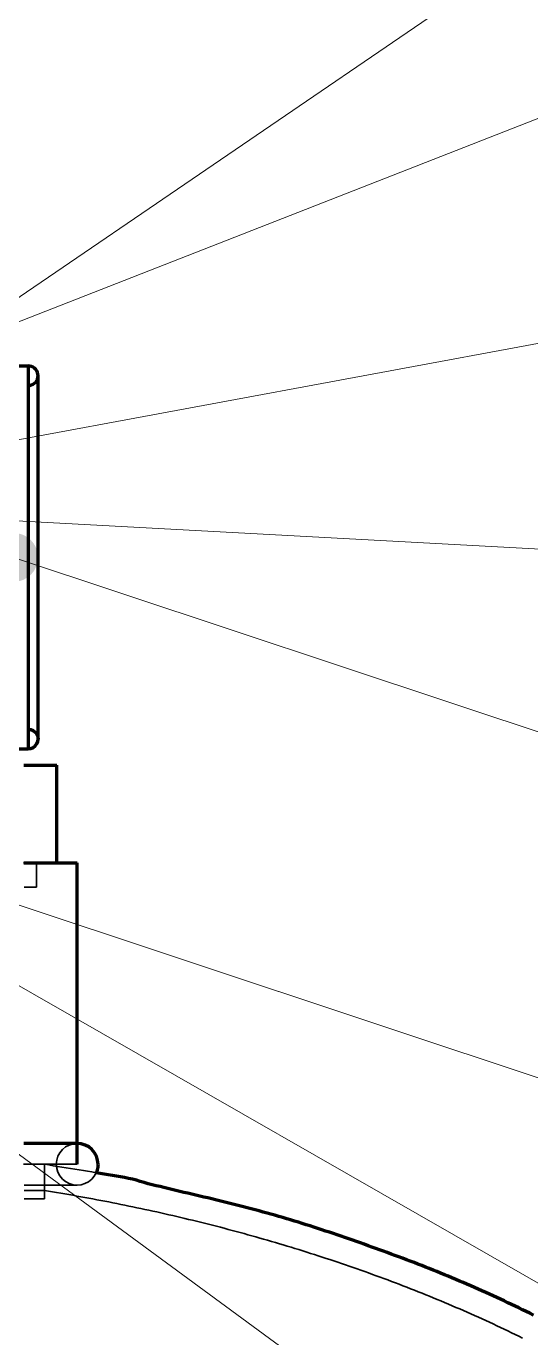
# Model space of a CAD drawing. Header units: millimetres. Extents: x 0 to 2382, y 0 to 420.
# Drawn here: x 1007.52 to 1019.9, y 332.75 to 364.95 of the extents above; entities that cross this region are included whole.
import ezdxf

# ---------------------------------------------------------------- set-up
doc = ezdxf.new("R2010")
doc.units = ezdxf.units.MM
doc.linetypes.add('IRAM-E-TRAZOS', pattern=[5, 4, -1])
for name, color, linetype, lineweight in [('01-VISIBLE', 7, 'CONTINUOUS', 70), ('02-OCULTA', 4, 'IRAM-E-TRAZOS', 35), ('08-FINA', 5, 'CONTINUOUS', 18)]:
    doc.layers.add(name, color=color, linetype=linetype, lineweight=lineweight)

msp = doc.modelspace()

# ---------------------------------------------------------------- hatches: boundary and pattern name
at = {"layer": '08-FINA'}
h = msp.add_hatch(color=7, dxfattribs=at)
h.dxf.hatch_style = 1
edge = h.paths.add_edge_path()
edge.add_arc((1007.207, 351.908), 0.6, 0, 360)

# ---------------------------------------------------------------- linework, layer by layer
at = {"layer": '01-VISIBLE'}
for points in [[(1004.767, 356.608), (1007.567, 356.608)], [(1007.567, 356.608), (1007.567, 356.508), (1007.567, 356.408), (1007.567, 356.308), (1007.567, 356.208), (1007.567, 356.108), (1007.567, 356.008), (1007.567, 355.908), (1007.567, 355.808), (1007.567, 355.708), (1007.567, 355.608), (1007.567, 355.508), (1007.567, 355.408), (1007.567, 355.308), (1007.567, 355.208), (1007.567, 355.108), (1007.567, 355.008), (1007.567, 354.908), (1007.567, 354.808), (1007.567, 354.708), (1007.567, 354.608), (1007.567, 354.508), (1007.567, 354.408), (1007.567, 354.308), (1007.567, 354.208), (1007.567, 354.108), (1007.567, 354.008), (1007.567, 353.908), (1007.567, 353.808), (1007.567, 353.708), (1007.567, 353.608), (1007.567, 353.508), (1007.567, 353.408), (1007.567, 353.308), (1007.567, 353.208), (1007.567, 353.108), (1007.567, 353.008), (1007.567, 352.908), (1007.567, 352.808), (1007.567, 352.708), (1007.567, 352.608), (1007.567, 352.508), (1007.567, 352.408), (1007.567, 352.308), (1007.567, 352.208), (1007.567, 352.108), (1007.567, 352.008), (1007.567, 351.908), (1007.567, 351.808), (1007.567, 351.708), (1007.567, 351.608), (1007.567, 351.508), (1007.567, 351.408), (1007.567, 351.308), (1007.567, 351.208), (1007.567, 351.108), (1007.567, 351.008), (1007.567, 350.908), (1007.567, 350.808), (1007.567, 350.708), (1007.567, 350.608), (1007.567, 350.508), (1007.567, 350.408), (1007.567, 350.308), (1007.567, 350.208), (1007.567, 350.108), (1007.567, 350.008), (1007.567, 349.908), (1007.567, 349.808), (1007.567, 349.708), (1007.567, 349.608), (1007.567, 349.508), (1007.567, 349.408), (1007.567, 349.308), (1007.567, 349.208), (1007.567, 349.108), (1007.567, 349.008), (1007.567, 348.908), (1007.567, 348.808), (1007.567, 348.708), (1007.567, 348.608), (1007.567, 348.508), (1007.567, 348.408), (1007.567, 348.308), (1007.567, 348.208), (1007.567, 348.108), (1007.567, 348.008), (1007.567, 347.908), (1007.567, 347.808), (1007.567, 347.708), (1007.567, 347.608), (1007.567, 347.508), (1007.567, 347.408), (1007.567, 347.308), (1007.567, 347.208)], [(1007.567, 356.128), (1007.608, 356.132), (1007.649, 356.142), (1007.687, 356.16), (1007.721, 356.184), (1007.751, 356.214), (1007.775, 356.248), (1007.792, 356.286), (1007.803, 356.326), (1007.807, 356.368), (1007.803, 356.41), (1007.792, 356.45), (1007.775, 356.488), (1007.751, 356.522), (1007.721, 356.552), (1007.687, 356.576), (1007.649, 356.593), (1007.608, 356.604), (1007.567, 356.608)], [(1007.807, 347.448), (1007.807, 347.548), (1007.807, 347.648), (1007.807, 347.749), (1007.807, 347.849), (1007.807, 347.949), (1007.807, 348.049), (1007.807, 348.15), (1007.807, 348.25), (1007.807, 348.35), (1007.807, 348.45), (1007.807, 348.55), (1007.807, 348.651), (1007.807, 348.751), (1007.807, 348.851), (1007.807, 348.951), (1007.807, 349.052), (1007.807, 349.152), (1007.807, 349.252), (1007.807, 349.352), (1007.807, 349.452), (1007.807, 349.553), (1007.807, 349.653), (1007.807, 349.753), (1007.807, 349.853), (1007.807, 349.954), (1007.807, 350.054), (1007.807, 350.154), (1007.807, 350.254), (1007.807, 350.354), (1007.807, 350.455), (1007.807, 350.555), (1007.807, 350.655), (1007.807, 350.755), (1007.807, 350.856), (1007.807, 350.956), (1007.807, 351.056), (1007.807, 351.156), (1007.807, 351.256), (1007.807, 351.357), (1007.807, 351.457), (1007.807, 351.557), (1007.807, 351.657), (1007.807, 351.758), (1007.807, 351.858), (1007.807, 351.958), (1007.807, 352.058), (1007.807, 352.158), (1007.807, 352.259), (1007.807, 352.359), (1007.807, 352.459), (1007.807, 352.559), (1007.807, 352.66), (1007.807, 352.76), (1007.807, 352.86), (1007.807, 352.96), (1007.807, 353.061), (1007.807, 353.161), (1007.807, 353.261), (1007.807, 353.361), (1007.807, 353.461), (1007.807, 353.562), (1007.807, 353.662), (1007.807, 353.762), (1007.807, 353.862), (1007.807, 353.963), (1007.807, 354.063), (1007.807, 354.163), (1007.807, 354.263), (1007.807, 354.363), (1007.807, 354.464), (1007.807, 354.564), (1007.807, 354.664), (1007.807, 354.764), (1007.807, 354.865), (1007.807, 354.965), (1007.807, 355.065), (1007.807, 355.165), (1007.807, 355.265), (1007.807, 355.366), (1007.807, 355.466), (1007.807, 355.566), (1007.807, 355.666), (1007.807, 355.767), (1007.807, 355.867), (1007.807, 355.967), (1007.807, 356.067), (1007.807, 356.167), (1007.807, 356.268), (1007.807, 356.368)], [(1007.807, 347.448), (1007.807, 347.548), (1007.807, 347.648), (1007.807, 347.749), (1007.807, 347.849), (1007.807, 347.949), (1007.807, 348.049), (1007.807, 348.15), (1007.807, 348.25), (1007.807, 348.35), (1007.807, 348.45), (1007.807, 348.55), (1007.807, 348.651), (1007.807, 348.751), (1007.807, 348.851), (1007.807, 348.951), (1007.807, 349.052), (1007.807, 349.152), (1007.807, 349.252), (1007.807, 349.352), (1007.807, 349.452), (1007.807, 349.553), (1007.807, 349.653), (1007.807, 349.753), (1007.807, 349.853), (1007.807, 349.954), (1007.807, 350.054), (1007.807, 350.154), (1007.807, 350.254), (1007.807, 350.354), (1007.807, 350.455), (1007.807, 350.555), (1007.807, 350.655), (1007.807, 350.755), (1007.807, 350.856), (1007.807, 350.956), (1007.807, 351.056), (1007.807, 351.156), (1007.807, 351.256), (1007.807, 351.357), (1007.807, 351.457), (1007.807, 351.557), (1007.807, 351.657), (1007.807, 351.758), (1007.807, 351.858), (1007.807, 351.958), (1007.807, 352.058), (1007.807, 352.158), (1007.807, 352.259), (1007.807, 352.359), (1007.807, 352.459), (1007.807, 352.559), (1007.807, 352.66), (1007.807, 352.76), (1007.807, 352.86), (1007.807, 352.96), (1007.807, 353.061), (1007.807, 353.161), (1007.807, 353.261), (1007.807, 353.361), (1007.807, 353.461), (1007.807, 353.562), (1007.807, 353.662), (1007.807, 353.762), (1007.807, 353.862), (1007.807, 353.963), (1007.807, 354.063), (1007.807, 354.163), (1007.807, 354.263), (1007.807, 354.363), (1007.807, 354.464), (1007.807, 354.564), (1007.807, 354.664), (1007.807, 354.764), (1007.807, 354.865), (1007.807, 354.965), (1007.807, 355.065), (1007.807, 355.165), (1007.807, 355.265), (1007.807, 355.366), (1007.807, 355.466), (1007.807, 355.566), (1007.807, 355.666), (1007.807, 355.767), (1007.807, 355.867), (1007.807, 355.967), (1007.807, 356.067), (1007.807, 356.167), (1007.807, 356.268), (1007.807, 356.368)], [(1007.567, 347.688), (1007.629, 347.68), (1007.687, 347.656), (1007.736, 347.618), (1007.775, 347.568), (1007.798, 347.51), (1007.807, 347.448)], [(1007.567, 347.208), (1007.629, 347.216), (1007.687, 347.24), (1007.736, 347.278), (1007.775, 347.328), (1007.798, 347.386), (1007.807, 347.448)], [(1004.767, 347.208), (1007.567, 347.208)], [(1007.458, 346.808), (1007.559, 346.808), (1007.66, 346.808), (1007.761, 346.808), (1007.862, 346.808), (1007.964, 346.808), (1008.065, 346.808), (1008.166, 346.808), (1008.267, 346.808)], [(1008.267, 344.408), (1008.267, 346.808)], [(1007.454, 344.408), (1007.555, 344.408), (1007.656, 344.408), (1007.757, 344.408), (1007.858, 344.408), (1007.959, 344.408), (1008.06, 344.408), (1008.161, 344.408), (1008.262, 344.408), (1008.363, 344.408), (1008.464, 344.408), (1008.565, 344.408), (1008.666, 344.408), (1008.767, 344.408)], [(1008.767, 337.008), (1008.767, 344.408)], [(1008.767, 337.52), (1008.666, 337.52), (1008.565, 337.52), (1008.464, 337.52), (1008.363, 337.52), (1008.262, 337.52), (1008.161, 337.52), (1008.06, 337.52), (1007.959, 337.52), (1007.858, 337.52), (1007.757, 337.52), (1007.656, 337.52), (1007.555, 337.52), (1007.454, 337.52)], [(1009.279, 337.008), (1009.269, 337.108), (1009.24, 337.204), (1009.192, 337.292), (1009.129, 337.37), (1009.051, 337.434), (1008.963, 337.481), (1008.867, 337.51), (1008.767, 337.52)], [(1009.279, 337.008), (1009.277, 336.973), (1009.274, 336.938), (1009.268, 336.903), (1009.259, 336.869), (1009.249, 336.835), (1009.236, 336.802)], [(1019.973, 333.305), (1019.883, 333.349), (1019.793, 333.393), (1019.703, 333.437), (1019.613, 333.48), (1019.522, 333.523), (1019.432, 333.566), (1019.341, 333.609), (1019.25, 333.652), (1019.16, 333.694), (1019.069, 333.736), (1018.977, 333.778), (1018.886, 333.819), (1018.795, 333.86), (1018.703, 333.901), (1018.612, 333.942), (1018.52, 333.982), (1018.428, 334.023), (1018.336, 334.062), (1018.244, 334.102), (1018.152, 334.141), (1018.059, 334.18), (1017.967, 334.219), (1017.874, 334.258), (1017.782, 334.296), (1017.689, 334.334), (1017.596, 334.372), (1017.503, 334.409), (1017.41, 334.446), (1017.317, 334.483), (1017.224, 334.52), (1017.13, 334.556), (1017.037, 334.593), (1016.943, 334.629), (1016.849, 334.664), (1016.756, 334.7), (1016.662, 334.735), (1016.568, 334.77), (1016.474, 334.805), (1016.38, 334.84), (1016.286, 334.874), (1016.192, 334.909), (1016.097, 334.943), (1016.003, 334.976), (1015.908, 335.01), (1015.814, 335.044), (1015.719, 335.077), (1015.625, 335.11), (1015.53, 335.143), (1015.436, 335.176), (1015.341, 335.209), (1015.246, 335.241), (1015.151, 335.274), (1015.056, 335.306), (1014.961, 335.338), (1014.866, 335.37), (1014.771, 335.401), (1014.676, 335.432), (1014.58, 335.463), (1014.485, 335.494), (1014.389, 335.524), (1014.294, 335.554), (1014.198, 335.584), (1014.102, 335.614), (1014.006, 335.643), (1013.91, 335.671), (1013.814, 335.7), (1013.718, 335.728), (1013.621, 335.755), (1013.525, 335.783), (1013.428, 335.81), (1013.332, 335.836), (1013.235, 335.862), (1013.138, 335.888), (1013.041, 335.914), (1012.944, 335.94), (1012.847, 335.965), (1012.75, 335.99), (1012.653, 336.014), (1012.556, 336.039), (1012.458, 336.063), (1012.361, 336.087), (1012.264, 336.11), (1012.166, 336.134), (1012.069, 336.157), (1011.971, 336.181), (1011.874, 336.204), (1011.776, 336.227), (1011.679, 336.25), (1011.581, 336.273), (1011.483, 336.296), (1011.386, 336.319), (1011.288, 336.342), (1011.191, 336.366), (1011.093, 336.389), (1010.996, 336.412), (1010.898, 336.435), (1010.801, 336.459), (1010.703, 336.482), (1010.606, 336.507), (1010.509, 336.532), (1010.413, 336.559), (1010.317, 336.588), (1010.22, 336.616), (1010.123, 336.64), (1010.025, 336.662), (1009.927, 336.681), (1009.828, 336.7), (1009.73, 336.718), (1009.631, 336.735), (1009.532, 336.752), (1009.433, 336.769), (1009.334, 336.786), (1009.236, 336.802)]]:
    msp.add_lwpolyline(points, dxfattribs=at)
at = {"layer": '02-OCULTA'}
for points in [[(1007.567, 347.208), (1007.567, 347.308), (1007.567, 347.408), (1007.567, 347.508), (1007.567, 347.608), (1007.567, 347.708), (1007.567, 347.808), (1007.567, 347.908), (1007.567, 348.008), (1007.567, 348.108), (1007.567, 348.208), (1007.567, 348.308), (1007.567, 348.408), (1007.567, 348.508), (1007.567, 348.608), (1007.567, 348.708), (1007.567, 348.808), (1007.567, 348.908), (1007.567, 349.008), (1007.567, 349.108), (1007.567, 349.208), (1007.567, 349.308), (1007.567, 349.408), (1007.567, 349.508), (1007.567, 349.608), (1007.567, 349.708), (1007.567, 349.808), (1007.567, 349.908), (1007.567, 350.008), (1007.567, 350.108), (1007.567, 350.208), (1007.567, 350.308), (1007.567, 350.408), (1007.567, 350.508), (1007.567, 350.608), (1007.567, 350.708), (1007.567, 350.808), (1007.567, 350.908), (1007.567, 351.008), (1007.567, 351.108), (1007.567, 351.208), (1007.567, 351.308), (1007.567, 351.408), (1007.567, 351.508), (1007.567, 351.608), (1007.567, 351.708), (1007.567, 351.808), (1007.567, 351.908), (1007.567, 352.008), (1007.567, 352.108), (1007.567, 352.208), (1007.567, 352.308), (1007.567, 352.408), (1007.567, 352.508), (1007.567, 352.608), (1007.567, 352.708), (1007.567, 352.808), (1007.567, 352.908), (1007.567, 353.008), (1007.567, 353.108), (1007.567, 353.208), (1007.567, 353.308), (1007.567, 353.408), (1007.567, 353.508), (1007.567, 353.608), (1007.567, 353.708), (1007.567, 353.808), (1007.567, 353.908), (1007.567, 354.008), (1007.567, 354.108), (1007.567, 354.208), (1007.567, 354.308), (1007.567, 354.408), (1007.567, 354.508), (1007.567, 354.608), (1007.567, 354.708), (1007.567, 354.808), (1007.567, 354.908), (1007.567, 355.008), (1007.567, 355.108), (1007.567, 355.208), (1007.567, 355.308), (1007.567, 355.408), (1007.567, 355.508), (1007.567, 355.608), (1007.567, 355.708), (1007.567, 355.808), (1007.567, 355.908), (1007.567, 356.008), (1007.567, 356.108), (1007.567, 356.208), (1007.567, 356.308), (1007.567, 356.408), (1007.567, 356.508), (1007.567, 356.608)], [(1007.567, 356.128), (1007.567, 356.027), (1007.567, 355.927), (1007.567, 355.826), (1007.567, 355.726), (1007.567, 355.626), (1007.567, 355.525), (1007.567, 355.425), (1007.567, 355.324), (1007.567, 355.224), (1007.567, 355.123), (1007.567, 355.023), (1007.567, 354.922), (1007.567, 354.822), (1007.567, 354.721), (1007.567, 354.621), (1007.567, 354.52), (1007.567, 354.42), (1007.567, 354.319), (1007.567, 354.219), (1007.567, 354.118), (1007.567, 354.018), (1007.567, 353.917), (1007.567, 353.817), (1007.567, 353.716), (1007.567, 353.616), (1007.567, 353.516), (1007.567, 353.415), (1007.567, 353.315), (1007.567, 353.214), (1007.567, 353.114), (1007.567, 353.013), (1007.567, 352.913), (1007.567, 352.812), (1007.567, 352.712), (1007.567, 352.611), (1007.567, 352.511), (1007.567, 352.41), (1007.567, 352.31), (1007.567, 352.209), (1007.567, 352.109), (1007.567, 352.008), (1007.567, 351.908), (1007.567, 351.807), (1007.567, 351.707), (1007.567, 351.606), (1007.567, 351.506), (1007.567, 351.406), (1007.567, 351.305), (1007.567, 351.205), (1007.567, 351.104), (1007.567, 351.004), (1007.567, 350.903), (1007.567, 350.803), (1007.567, 350.702), (1007.567, 350.602), (1007.567, 350.501), (1007.567, 350.401), (1007.567, 350.3), (1007.567, 350.2), (1007.567, 350.099), (1007.567, 349.999), (1007.567, 349.898), (1007.567, 349.798), (1007.567, 349.697), (1007.567, 349.597), (1007.567, 349.496), (1007.567, 349.396), (1007.567, 349.296), (1007.567, 349.195), (1007.567, 349.095), (1007.567, 348.994), (1007.567, 348.894), (1007.567, 348.793), (1007.567, 348.693), (1007.567, 348.592), (1007.567, 348.492), (1007.567, 348.391), (1007.567, 348.291), (1007.567, 348.19), (1007.567, 348.09), (1007.567, 347.989), (1007.567, 347.889), (1007.567, 347.788), (1007.567, 347.688)], [(1007.567, 347.688), (1007.567, 347.788), (1007.567, 347.889), (1007.567, 347.989), (1007.567, 348.09), (1007.567, 348.19), (1007.567, 348.291), (1007.567, 348.391), (1007.567, 348.492), (1007.567, 348.592), (1007.567, 348.693), (1007.567, 348.793), (1007.567, 348.894), (1007.567, 348.994), (1007.567, 349.095), (1007.567, 349.195), (1007.567, 349.296), (1007.567, 349.396), (1007.567, 349.496), (1007.567, 349.597), (1007.567, 349.697), (1007.567, 349.798), (1007.567, 349.898), (1007.567, 349.999), (1007.567, 350.099), (1007.567, 350.2), (1007.567, 350.3), (1007.567, 350.401), (1007.567, 350.501), (1007.567, 350.602), (1007.567, 350.702), (1007.567, 350.803), (1007.567, 350.903), (1007.567, 351.004), (1007.567, 351.104), (1007.567, 351.205), (1007.567, 351.305), (1007.567, 351.406), (1007.567, 351.506), (1007.567, 351.606), (1007.567, 351.707), (1007.567, 351.807), (1007.567, 351.908), (1007.567, 352.008), (1007.567, 352.109), (1007.567, 352.209), (1007.567, 352.31), (1007.567, 352.41), (1007.567, 352.511), (1007.567, 352.611), (1007.567, 352.712), (1007.567, 352.812), (1007.567, 352.913), (1007.567, 353.013), (1007.567, 353.114), (1007.567, 353.214), (1007.567, 353.315), (1007.567, 353.415), (1007.567, 353.516), (1007.567, 353.616), (1007.567, 353.716), (1007.567, 353.817), (1007.567, 353.917), (1007.567, 354.018), (1007.567, 354.118), (1007.567, 354.219), (1007.567, 354.319), (1007.567, 354.42), (1007.567, 354.52), (1007.567, 354.621), (1007.567, 354.721), (1007.567, 354.822), (1007.567, 354.922), (1007.567, 355.023), (1007.567, 355.123), (1007.567, 355.224), (1007.567, 355.324), (1007.567, 355.425), (1007.567, 355.525), (1007.567, 355.626), (1007.567, 355.726), (1007.567, 355.826), (1007.567, 355.927), (1007.567, 356.027), (1007.567, 356.128)], [(1008.267, 346.808), (1008.165, 346.808), (1008.064, 346.808), (1007.963, 346.808), (1007.862, 346.808), (1007.761, 346.808), (1007.659, 346.808), (1007.558, 346.808), (1007.457, 346.808)], [(1008.767, 344.408), (1008.666, 344.408), (1008.564, 344.408), (1008.463, 344.408), (1008.362, 344.408), (1008.261, 344.408), (1008.16, 344.408), (1008.059, 344.408), (1007.957, 344.408), (1007.856, 344.408), (1007.755, 344.408), (1007.654, 344.408), (1007.553, 344.408), (1007.452, 344.408)], [(1008.267, 344.408), (1008.165, 344.408), (1008.064, 344.408), (1007.963, 344.408), (1007.862, 344.408), (1007.761, 344.408), (1007.659, 344.408), (1007.558, 344.408), (1007.457, 344.408)], [(1007.767, 344.408), (1007.665, 344.408), (1007.564, 344.408), (1007.463, 344.408)], [(1007.467, 344.408), (1007.567, 344.408), (1007.667, 344.408), (1007.767, 344.408), (1007.867, 344.408), (1007.967, 344.408), (1008.067, 344.408), (1008.167, 344.408), (1008.267, 344.408)], [(1007.467, 344.408), (1007.567, 344.408), (1007.667, 344.408), (1007.767, 344.408)], [(1007.767, 343.808), (1007.767, 344.408)], [(1007.767, 343.808), (1007.665, 343.808), (1007.564, 343.808), (1007.463, 343.808)], [(1007.467, 343.808), (1007.567, 343.808), (1007.667, 343.808), (1007.767, 343.808)], [(1007.467, 337.52), (1007.567, 337.52), (1007.667, 337.52), (1007.767, 337.52), (1007.867, 337.52), (1007.967, 337.52), (1008.067, 337.52), (1008.167, 337.52), (1008.267, 337.52), (1008.367, 337.52), (1008.467, 337.52), (1008.567, 337.52), (1008.667, 337.52), (1008.767, 337.52)], [(1008.767, 336.496), (1008.667, 336.506), (1008.571, 336.535), (1008.482, 336.582), (1008.405, 336.646), (1008.341, 336.723), (1008.294, 336.812), (1008.265, 336.908), (1008.255, 337.008), (1008.265, 337.108), (1008.294, 337.204), (1008.341, 337.292), (1008.405, 337.37), (1008.482, 337.434), (1008.571, 337.481), (1008.667, 337.51), (1008.767, 337.52)], [(1008.767, 337.008), (1008.666, 337.008), (1008.564, 337.008), (1008.463, 337.008), (1008.362, 337.008), (1008.261, 337.008), (1008.16, 337.008), (1008.059, 337.008), (1007.957, 337.008), (1007.856, 337.008), (1007.755, 337.008), (1007.654, 337.008), (1007.553, 337.008), (1007.452, 337.008)], [(1007.467, 337.008), (1007.567, 337.008), (1007.667, 337.008), (1007.767, 337.008), (1007.867, 337.008), (1007.967, 337.008)], [(1007.967, 337.008), (1007.867, 337.008), (1007.767, 337.008), (1007.667, 337.008), (1007.567, 337.008), (1007.467, 337.008)], [(1007.467, 337.008), (1007.567, 337.008), (1007.667, 337.008), (1007.767, 337.008), (1007.867, 337.008), (1007.967, 337.008), (1008.067, 337.008), (1008.167, 337.008), (1008.267, 337.008), (1008.367, 337.008), (1008.467, 337.008), (1008.567, 337.008), (1008.667, 337.008), (1008.767, 337.008)], [(1007.469, 337.008), (1007.569, 337.008), (1007.669, 337.008), (1007.769, 337.008), (1007.869, 337.008), (1007.969, 337.008)], [(1007.969, 337.008), (1007.869, 337.008), (1007.769, 337.008), (1007.669, 337.008), (1007.569, 337.008), (1007.469, 337.008)], [(1009.236, 336.802), (1009.13, 336.82), (1009.024, 336.837), (1008.919, 336.855), (1008.813, 336.872), (1008.707, 336.889), (1008.601, 336.906), (1008.496, 336.923), (1008.39, 336.94), (1008.284, 336.957), (1008.178, 336.974), (1008.072, 336.991), (1007.967, 337.008)], [(1007.967, 337.008), (1007.967, 336.363)], [(1007.969, 336.163), (1007.969, 337.008)], [(1007.467, 336.496), (1007.567, 336.496), (1007.667, 336.496), (1007.767, 336.496), (1007.867, 336.496), (1007.967, 336.496), (1008.067, 336.496), (1008.167, 336.496), (1008.267, 336.496), (1008.367, 336.496), (1008.467, 336.496), (1008.567, 336.496), (1008.667, 336.496), (1008.767, 336.496)], [(1007.467, 336.496), (1007.567, 336.496), (1007.667, 336.496), (1007.767, 336.496), (1007.867, 336.496), (1007.967, 336.496), (1008.067, 336.496), (1008.167, 336.496), (1008.267, 336.496), (1008.367, 336.496), (1008.467, 336.496), (1008.567, 336.496), (1008.667, 336.496), (1008.767, 336.496)], [(1009.236, 336.802), (1009.188, 336.716), (1009.124, 336.641), (1009.047, 336.579), (1008.959, 336.534), (1008.865, 336.505), (1008.767, 336.496)], [(1007.467, 336.363), (1007.567, 336.363), (1007.667, 336.363), (1007.767, 336.363), (1007.867, 336.363), (1007.967, 336.363)], [(1007.967, 336.363), (1007.867, 336.363), (1007.767, 336.363), (1007.667, 336.363), (1007.567, 336.363), (1007.467, 336.363)], [(1007.967, 336.363), (1008.066, 336.347), (1008.165, 336.331), (1008.263, 336.314), (1008.362, 336.298), (1008.461, 336.281), (1008.56, 336.264), (1008.659, 336.247), (1008.757, 336.229), (1008.856, 336.212), (1008.955, 336.194), (1009.053, 336.176), (1009.152, 336.158), (1009.25, 336.139), (1009.349, 336.121), (1009.447, 336.102), (1009.546, 336.083), (1009.644, 336.063), (1009.742, 336.044), (1009.84, 336.024), (1009.939, 336.004), (1010.037, 335.984), (1010.135, 335.964), (1010.233, 335.943), (1010.331, 335.922), (1010.429, 335.901), (1010.527, 335.88), (1010.625, 335.859), (1010.723, 335.837), (1010.821, 335.815), (1010.918, 335.793), (1011.016, 335.771), (1011.114, 335.748), (1011.211, 335.726), (1011.309, 335.703), (1011.406, 335.679), (1011.504, 335.656), (1011.601, 335.633), (1011.699, 335.609), (1011.796, 335.585), (1011.893, 335.56), (1011.99, 335.536), (1012.088, 335.511), (1012.185, 335.486), (1012.282, 335.461), (1012.379, 335.436), (1012.476, 335.41), (1012.572, 335.385), (1012.669, 335.359), (1012.766, 335.333), (1012.863, 335.306), (1012.959, 335.279), (1013.056, 335.253), (1013.152, 335.225), (1013.249, 335.198), (1013.345, 335.171), (1013.441, 335.143), (1013.538, 335.115), (1013.634, 335.087), (1013.73, 335.058), (1013.826, 335.029), (1013.922, 335.001), (1014.018, 334.971), (1014.114, 334.942), (1014.209, 334.913), (1014.305, 334.883), (1014.401, 334.853), (1014.496, 334.822), (1014.592, 334.792), (1014.687, 334.761), (1014.782, 334.73), (1014.878, 334.699), (1014.973, 334.668), (1015.068, 334.636), (1015.163, 334.604), (1015.258, 334.572), (1015.353, 334.54), (1015.448, 334.507), (1015.542, 334.474), (1015.637, 334.441), (1015.731, 334.408), (1015.826, 334.374), (1015.92, 334.34), (1016.014, 334.306), (1016.109, 334.272), (1016.203, 334.238), (1016.297, 334.203), (1016.391, 334.168), (1016.485, 334.133), (1016.578, 334.097), (1016.672, 334.061), (1016.765, 334.026), (1016.859, 333.989), (1016.952, 333.953), (1017.046, 333.916), (1017.139, 333.879), (1017.232, 333.842), (1017.325, 333.805), (1017.418, 333.767), (1017.51, 333.729), (1017.603, 333.691), (1017.696, 333.652), (1017.788, 333.614), (1017.88, 333.575), (1017.973, 333.536), (1018.065, 333.496), (1018.157, 333.456), (1018.249, 333.417), (1018.341, 333.376), (1018.432, 333.336), (1018.524, 333.295), (1018.615, 333.254), (1018.707, 333.213), (1018.798, 333.171), (1018.889, 333.13), (1018.98, 333.088), (1019.071, 333.045), (1019.162, 333.003), (1019.252, 332.96), (1019.343, 332.917), (1019.433, 332.873), (1019.523, 332.83), (1019.613, 332.786), (1019.703, 332.742)], [(1007.469, 336.163), (1007.569, 336.163), (1007.669, 336.163), (1007.769, 336.163), (1007.869, 336.163), (1007.969, 336.163)], [(1007.969, 336.163), (1007.869, 336.163), (1007.769, 336.163), (1007.669, 336.163), (1007.569, 336.163), (1007.469, 336.163)]]:
    msp.add_lwpolyline(points, dxfattribs=at)
at = {"layer": '08-FINA'}
for p, q in [((1031.196, 374.578), (1002.847, 355.228)), ((1030.775, 366.875), (999.967, 354.808)), ((1030.567, 359.104), (1000.367, 353.508)), ((1030.506, 351.55), (999.967, 353.205)), ((1030.704, 344.095), (1007.207, 351.908)), ((1030.705, 335.596), (999.967, 345.825)), ((1031.029, 327.821), (999.967, 345.608)), ((1031.274, 319.698), (999.967, 342.648))]:
    msp.add_line(p, q, dxfattribs=at)
msp.add_circle((990.667, 354.167), 36.833, dxfattribs=at)

doc.saveas('drawing.dxf')
